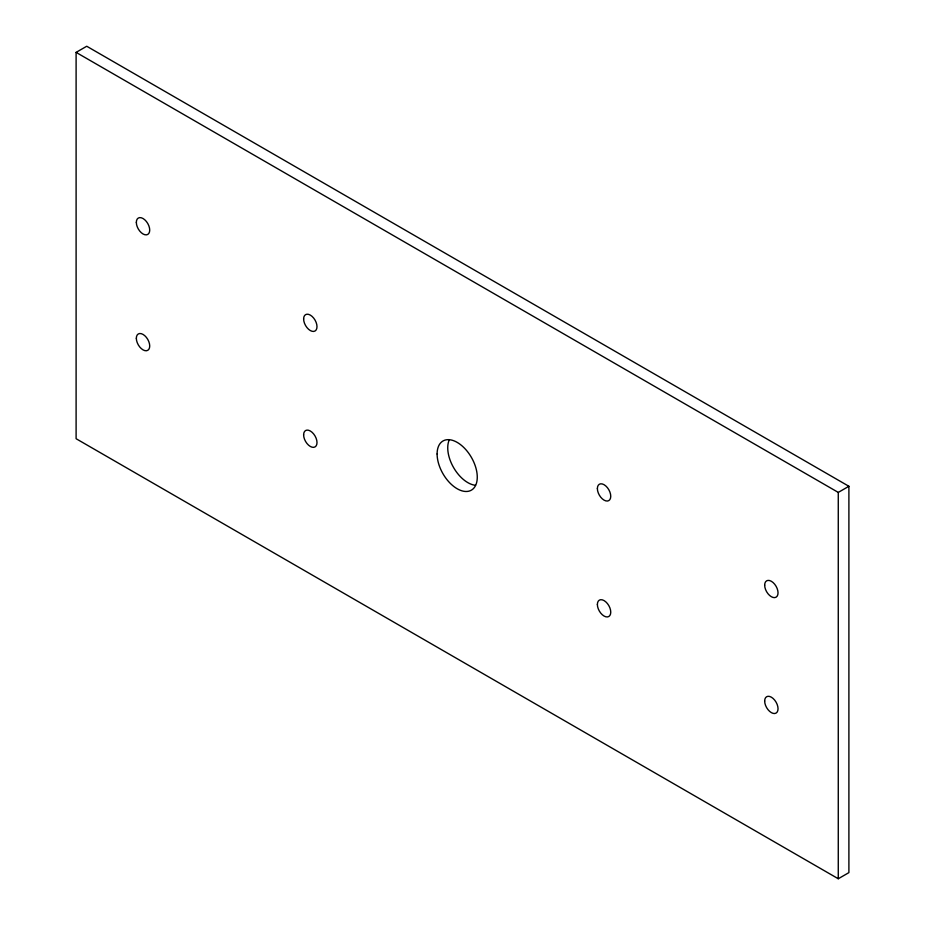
<?xml version="1.0" encoding="UTF-8"?>
<svg xmlns="http://www.w3.org/2000/svg" width="925" height="925" viewBox="0 0 925 925"><rect width="100%" height="100%" fill="white"/><g stroke="black" fill="none" stroke-linecap="round" stroke-linejoin="round"><path stroke-width="1.39" d="M76.104 52.378L86.73 46.25L848.896 486.284L848.896 872.622L838.27 878.75L76.104 438.716L76.104 52.378L838.27 492.412L848.896 486.284M838.27 492.412L838.27 878.75M475.496 485.29A28.386 16.396 60 0 1 453.62 467.634A28.386 16.396 60 0 1 449.261 439.861M764.663 701.034A9.458 5.469 60 0 0 774.699 713.522A9.458 5.469 60 0 0 774.699 700.144A9.458 5.469 60 0 0 764.663 701.034M303.62 434.854A9.458 5.469 60 0 0 313.656 447.342A9.458 5.469 60 0 0 313.656 433.952A9.458 5.469 60 0 0 303.62 434.854M136.333 338.272A9.458 5.469 60 0 0 146.37 350.76A9.458 5.469 60 0 0 146.37 337.371A9.458 5.469 60 0 0 136.333 338.272M764.663 585.132A9.458 5.469 60 0 0 774.699 597.619A9.458 5.469 60 0 0 774.699 584.242A9.458 5.469 60 0 0 764.663 585.132M597.377 488.55A9.458 5.469 60 0 0 607.413 501.038A9.458 5.469 60 0 0 607.413 487.66A9.458 5.469 60 0 0 597.377 488.55M303.62 318.952A9.458 5.469 60 0 0 313.656 331.439A9.458 5.469 60 0 0 313.656 318.061A9.458 5.469 60 0 0 303.62 318.952M136.333 222.37A9.458 5.469 60 0 0 146.37 234.858A9.458 5.469 60 0 0 146.37 221.468A9.458 5.469 60 0 0 136.333 222.37M437.109 453.978A28.386 16.396 60 0 0 467.229 491.441A28.386 16.396 60 0 0 467.229 451.284A28.386 16.396 60 0 0 437.109 453.978M597.377 604.453A9.458 5.469 60 0 0 607.413 616.94A9.458 5.469 60 0 0 607.413 603.551A9.458 5.469 60 0 0 597.377 604.453"/></g></svg>
